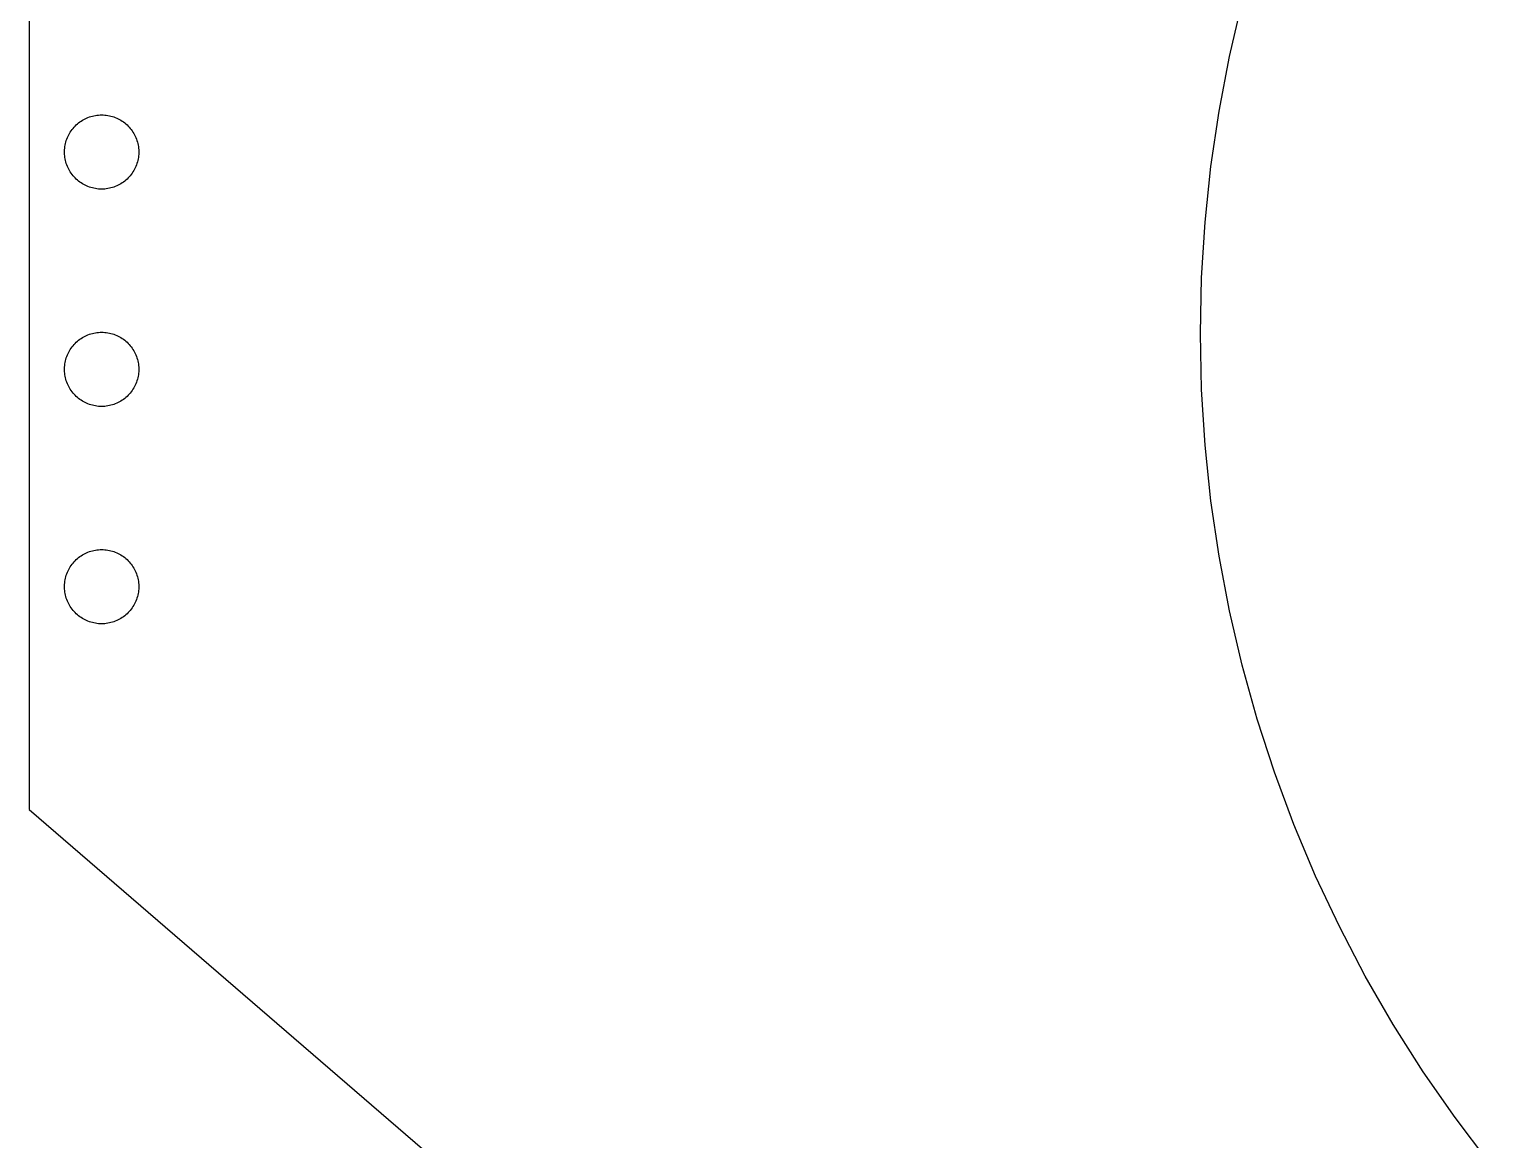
# Model space of a CAD drawing. Header units: metres. Extents: x -5.44 to 3.88, y -4.24 to 5.56.
# Drawn here: x -5.445 to -2.272, y -1.752 to 0.662 of the extents above; entities that cross this region are included whole.
import ezdxf

# ---------------------------------------------------------------- set-up
doc = ezdxf.new("R2010")
doc.units = ezdxf.units.M

msp = doc.modelspace()

# ---------------------------------------------------------------- linework, layer by layer
for p, q in [((-5.44499, 4.56599), (-5.44499, -1.034)), ((-2.83566, 0.602737), (-2.80794, 0.720947)), ((-2.85841, 0.483459), (-2.83566, 0.602737)), ((-2.87614, 0.363342), (-2.85841, 0.483459)), ((-5.35179, 0.44368), (-5.3497, 0.44632)), ((-5.3497, 0.44632), (-5.34749, 0.448883)), ((-5.34749, 0.448883), (-5.34517, 0.451355)), ((-5.34517, 0.451355), (-5.34276, 0.45372)), ((-5.34276, 0.45372), (-5.34026, 0.455978)), ((-5.34026, 0.455978), (-5.33765, 0.45813)), ((-5.33765, 0.45813), (-5.33495, 0.460175)), ((-5.33495, 0.460175), (-5.33217, 0.462097)), ((-5.33217, 0.462097), (-5.32932, 0.463913)), ((-5.32932, 0.463913), (-5.3264, 0.465607)), ((-5.3264, 0.465607), (-5.32339, 0.467178)), ((-5.32339, 0.467178), (-5.32034, 0.468613)), ((-5.32034, 0.468613), (-5.31723, 0.469925)), ((-5.31723, 0.469925), (-5.31406, 0.4711)), ((-5.31406, 0.4711), (-5.31084, 0.472137)), ((-5.31084, 0.472137), (-5.30759, 0.473053)), ((-5.30759, 0.473053), (-5.30429, 0.473831)), ((-5.30429, 0.473831), (-5.30096, 0.474457)), ((-5.30096, 0.474457), (-5.29762, 0.47496)), ((-5.29762, 0.47496), (-5.29427, 0.475311)), ((-5.29427, 0.475311), (-5.29089, 0.475525)), ((-5.29089, 0.475525), (-5.28751, 0.475586)), ((-5.28751, 0.475586), (-5.28413, 0.475525)), ((-5.28413, 0.475525), (-5.28076, 0.475311)), ((-5.28076, 0.475311), (-5.2774, 0.47496)), ((-5.2774, 0.47496), (-5.27405, 0.474457)), ((-5.27405, 0.474457), (-5.27074, 0.473831)), ((-5.27074, 0.473831), (-5.26744, 0.473053)), ((-5.26744, 0.473053), (-5.26419, 0.472137)), ((-5.26419, 0.472137), (-5.26097, 0.4711)), ((-5.26097, 0.4711), (-5.2578, 0.469925)), ((-5.2578, 0.469925), (-5.25468, 0.468613)), ((-5.25468, 0.468613), (-5.25163, 0.467178)), ((-5.25163, 0.467178), (-5.24863, 0.465607)), ((-5.24863, 0.465607), (-5.2457, 0.463913)), ((-5.2457, 0.463913), (-5.24284, 0.462097)), ((-5.24284, 0.462097), (-5.24007, 0.460175)), ((-5.24007, 0.460175), (-5.23738, 0.45813)), ((-5.23738, 0.45813), (-5.23477, 0.455978)), ((-5.23477, 0.455978), (-5.23227, 0.45372)), ((-5.23227, 0.45372), (-5.22984, 0.451355)), ((-5.22984, 0.451355), (-5.22754, 0.448883)), ((-5.22754, 0.448883), (-5.22533, 0.44632)), ((-5.22533, 0.44632), (-5.22322, 0.44368)), ((-5.36679, 0.410004), (-5.36609, 0.413315)), ((-5.36609, 0.413315), (-5.36525, 0.41658)), ((-5.36525, 0.41658), (-5.36427, 0.419815)), ((-5.36427, 0.419815), (-5.36316, 0.423019)), ((-5.36316, 0.423019), (-5.36191, 0.426163)), ((-5.36191, 0.426163), (-5.36053, 0.429245)), ((-5.36053, 0.429245), (-5.35904, 0.432266)), ((-5.35904, 0.432266), (-5.35741, 0.435242)), ((-5.35741, 0.435242), (-5.35565, 0.438126)), ((-5.35565, 0.438126), (-5.35379, 0.440948)), ((-5.35379, 0.440948), (-5.35179, 0.44368)), ((-5.22322, 0.44368), (-5.22124, 0.440948)), ((-5.22124, 0.440948), (-5.21938, 0.438126)), ((-5.21938, 0.438126), (-5.21762, 0.435242)), ((-5.21762, 0.435242), (-5.21599, 0.432266)), ((-5.21599, 0.432266), (-5.21449, 0.429245)), ((-5.21449, 0.429245), (-5.2131, 0.426163)), ((-5.2131, 0.426163), (-5.21187, 0.423019)), ((-5.21187, 0.423019), (-5.21075, 0.419815)), ((-5.21075, 0.419815), (-5.20978, 0.41658)), ((-5.20978, 0.41658), (-5.20894, 0.413315)), ((-5.20894, 0.413315), (-5.20824, 0.410004)), ((-5.36821, 0.396576), (-5.36806, 0.399948)), ((-5.36821, 0.393188), (-5.36821, 0.396576)), ((-5.36806, 0.389816), (-5.36821, 0.393188)), ((-5.36806, 0.399948), (-5.36778, 0.40332)), ((-5.36778, 0.386444), (-5.36806, 0.389816)), ((-5.36778, 0.40332), (-5.36736, 0.406677)), ((-5.36736, 0.383087), (-5.36778, 0.386444)), ((-5.36736, 0.406677), (-5.36679, 0.410004)), ((-5.36679, 0.379761), (-5.36736, 0.383087)), ((-5.20824, 0.410004), (-5.20767, 0.406677)), ((-5.20767, 0.383087), (-5.20824, 0.379761)), ((-5.20767, 0.406677), (-5.20724, 0.40332)), ((-5.20724, 0.386444), (-5.20767, 0.383087)), ((-5.20724, 0.40332), (-5.20697, 0.399948)), ((-5.20697, 0.389816), (-5.20724, 0.386444)), ((-5.20697, 0.399948), (-5.20682, 0.396576)), ((-5.20682, 0.393188), (-5.20697, 0.389816)), ((-5.20682, 0.396576), (-5.20682, 0.393188)), ((-5.36609, 0.37645), (-5.36679, 0.379761)), ((-5.36525, 0.373184), (-5.36609, 0.37645)), ((-5.36427, 0.369934), (-5.36525, 0.373184)), ((-5.36316, 0.366745), (-5.36427, 0.369934)), ((-5.36191, 0.363602), (-5.36316, 0.366745)), ((-5.36053, 0.360519), (-5.36191, 0.363602)), ((-5.35904, 0.357483), (-5.36053, 0.360519)), ((-5.35741, 0.354523), (-5.35904, 0.357483)), ((-5.35565, 0.351639), (-5.35741, 0.354523)), ((-5.35379, 0.348816), (-5.35565, 0.351639)), ((-5.21938, 0.351639), (-5.22124, 0.348816)), ((-5.21762, 0.354523), (-5.21938, 0.351639)), ((-5.21599, 0.357483), (-5.21762, 0.354523)), ((-5.21449, 0.360519), (-5.21599, 0.357483)), ((-5.2131, 0.363602), (-5.21449, 0.360519)), ((-5.21187, 0.366745), (-5.2131, 0.363602)), ((-5.21075, 0.369934), (-5.21187, 0.366745)), ((-5.20978, 0.373184), (-5.21075, 0.369934)), ((-5.20894, 0.37645), (-5.20978, 0.373184)), ((-5.20824, 0.379761), (-5.20894, 0.37645)), ((-2.88884, 0.242569), (-2.87614, 0.363342)), ((-5.35179, 0.346085), (-5.35379, 0.348816)), ((-5.3497, 0.34343), (-5.35179, 0.346085)), ((-5.34749, 0.340881), (-5.3497, 0.34343)), ((-5.34517, 0.338409), (-5.34749, 0.340881)), ((-5.34276, 0.336044), (-5.34517, 0.338409)), ((-5.34026, 0.333786), (-5.34276, 0.336044)), ((-5.33765, 0.331635), (-5.34026, 0.333786)), ((-5.33495, 0.32959), (-5.33765, 0.331635)), ((-5.33217, 0.327652), (-5.33495, 0.32959)), ((-5.32932, 0.325851), (-5.33217, 0.327652)), ((-5.3264, 0.324158), (-5.32932, 0.325851)), ((-5.32339, 0.322586), (-5.3264, 0.324158)), ((-5.32034, 0.321152), (-5.32339, 0.322586)), ((-5.31723, 0.319839), (-5.32034, 0.321152)), ((-5.31406, 0.318665), (-5.31723, 0.319839)), ((-5.31084, 0.317612), (-5.31406, 0.318665)), ((-5.30759, 0.316711), (-5.31084, 0.317612)), ((-5.26419, 0.317612), (-5.26744, 0.316711)), ((-5.26097, 0.318665), (-5.26419, 0.317612)), ((-5.2578, 0.319839), (-5.26097, 0.318665)), ((-5.25468, 0.321152), (-5.2578, 0.319839)), ((-5.25163, 0.322586), (-5.25468, 0.321152)), ((-5.24863, 0.324158), (-5.25163, 0.322586)), ((-5.2457, 0.325851), (-5.24863, 0.324158)), ((-5.24284, 0.327652), (-5.2457, 0.325851)), ((-5.24007, 0.32959), (-5.24284, 0.327652)), ((-5.23738, 0.331635), (-5.24007, 0.32959)), ((-5.23477, 0.333786), (-5.23738, 0.331635)), ((-5.23227, 0.336044), (-5.23477, 0.333786)), ((-5.22984, 0.338409), (-5.23227, 0.336044)), ((-5.22754, 0.340881), (-5.22984, 0.338409)), ((-5.22533, 0.34343), (-5.22754, 0.340881)), ((-5.22322, 0.346085), (-5.22533, 0.34343)), ((-5.22124, 0.348816), (-5.22322, 0.346085)), ((-5.30429, 0.315933), (-5.30759, 0.316711)), ((-5.30096, 0.315308), (-5.30429, 0.315933)), ((-5.29762, 0.314804), (-5.30096, 0.315308)), ((-5.29427, 0.314453), (-5.29762, 0.314804)), ((-5.29089, 0.31424), (-5.29427, 0.314453)), ((-5.28751, 0.314178), (-5.29089, 0.31424)), ((-5.28413, 0.31424), (-5.28751, 0.314178)), ((-5.28076, 0.314453), (-5.28413, 0.31424)), ((-5.2774, 0.314804), (-5.28076, 0.314453)), ((-5.27405, 0.315308), (-5.2774, 0.314804)), ((-5.27074, 0.315933), (-5.27405, 0.315308)), ((-5.26744, 0.316711), (-5.27074, 0.315933)), ((-2.89647, 0.121384), (-2.88884, 0.242569)), ((-2.899, 0), (-2.89647, 0.121384)), ((-5.31084, -0.000275), (-5.30759, 0.00061)), ((-5.30759, 0.00061), (-5.30429, 0.001389)), ((-5.30429, 0.001389), (-5.30096, 0.002014)), ((-5.30096, 0.002014), (-5.29762, 0.002518)), ((-5.29762, 0.002518), (-5.29427, 0.002869)), ((-5.29427, 0.002869), (-5.29089, 0.003082)), ((-5.29089, 0.003082), (-5.28751, 0.003143)), ((-5.28751, 0.003143), (-5.28413, 0.003082)), ((-5.28413, 0.003082), (-5.28076, 0.002869)), ((-5.28076, 0.002869), (-5.2774, 0.002518)), ((-5.2774, 0.002518), (-5.27405, 0.002014)), ((-5.27405, 0.002014), (-5.27074, 0.001389)), ((-5.27074, 0.001389), (-5.26744, 0.00061)), ((-5.26744, 0.00061), (-5.26419, -0.000275)), ((-2.89647, -0.121384), (-2.899, 0)), ((-5.35565, -0.034302), (-5.35379, -0.031479)), ((-5.35379, -0.031479), (-5.35179, -0.028748)), ((-5.35179, -0.028748), (-5.3497, -0.026093)), ((-5.3497, -0.026093), (-5.34749, -0.023544)), ((-5.34749, -0.023544), (-5.34517, -0.021072)), ((-5.34517, -0.021072), (-5.34276, -0.018707)), ((-5.34276, -0.018707), (-5.34026, -0.016449)), ((-5.34026, -0.016449), (-5.33765, -0.014297)), ((-5.33765, -0.014297), (-5.33495, -0.012253)), ((-5.33495, -0.012253), (-5.33217, -0.010315)), ((-5.33217, -0.010315), (-5.32932, -0.008514)), ((-5.32932, -0.008514), (-5.3264, -0.006821)), ((-5.3264, -0.006821), (-5.32339, -0.005249)), ((-5.32339, -0.005249), (-5.32034, -0.003815)), ((-5.32034, -0.003815), (-5.31723, -0.002502)), ((-5.31723, -0.002502), (-5.31406, -0.001328)), ((-5.31406, -0.001328), (-5.31084, -0.000275)), ((-5.26419, -0.000275), (-5.26097, -0.001328)), ((-5.26097, -0.001328), (-5.2578, -0.002502)), ((-5.2578, -0.002502), (-5.25468, -0.003815)), ((-5.25468, -0.003815), (-5.25163, -0.005249)), ((-5.25163, -0.005249), (-5.24863, -0.006821)), ((-5.24863, -0.006821), (-5.2457, -0.008514)), ((-5.2457, -0.008514), (-5.24284, -0.010315)), ((-5.24284, -0.010315), (-5.24007, -0.012253)), ((-5.24007, -0.012253), (-5.23738, -0.014297)), ((-5.23738, -0.014297), (-5.23477, -0.016449)), ((-5.23477, -0.016449), (-5.23227, -0.018707)), ((-5.23227, -0.018707), (-5.22984, -0.021072)), ((-5.22984, -0.021072), (-5.22754, -0.023544)), ((-5.22754, -0.023544), (-5.22533, -0.026093)), ((-5.22533, -0.026093), (-5.22322, -0.028748)), ((-5.22322, -0.028748), (-5.22124, -0.031479)), ((-5.22124, -0.031479), (-5.21938, -0.034302)), ((-5.36736, -0.06575), (-5.36679, -0.062424)), ((-5.36679, -0.062424), (-5.36609, -0.059112)), ((-5.36609, -0.059112), (-5.36525, -0.055847)), ((-5.36525, -0.055847), (-5.36427, -0.052597)), ((-5.36427, -0.052597), (-5.36316, -0.049408)), ((-5.36316, -0.049408), (-5.36191, -0.046265)), ((-5.36191, -0.046265), (-5.36053, -0.043182)), ((-5.36053, -0.043182), (-5.35904, -0.040146)), ((-5.35904, -0.040146), (-5.35741, -0.037186)), ((-5.35741, -0.037186), (-5.35565, -0.034302)), ((-5.21938, -0.034302), (-5.21762, -0.037186)), ((-5.21762, -0.037186), (-5.21599, -0.040146)), ((-5.21599, -0.040146), (-5.21449, -0.043182)), ((-5.21449, -0.043182), (-5.2131, -0.046265)), ((-5.2131, -0.046265), (-5.21187, -0.049408)), ((-5.21187, -0.049408), (-5.21075, -0.052597)), ((-5.21075, -0.052597), (-5.20978, -0.055847)), ((-5.20978, -0.055847), (-5.20894, -0.059112)), ((-5.20894, -0.059112), (-5.20824, -0.062424)), ((-5.20824, -0.062424), (-5.20767, -0.06575)), ((-5.36821, -0.075851), (-5.36806, -0.072479)), ((-5.36821, -0.079239), (-5.36821, -0.075851)), ((-5.36806, -0.082611), (-5.36821, -0.079239)), ((-5.36806, -0.072479), (-5.36778, -0.069107)), ((-5.36778, -0.085983), (-5.36806, -0.082611)), ((-5.36778, -0.069107), (-5.36736, -0.06575)), ((-5.36736, -0.08934), (-5.36778, -0.085983)), ((-5.36679, -0.092667), (-5.36736, -0.08934)), ((-5.36609, -0.095978), (-5.36679, -0.092667)), ((-5.20824, -0.092667), (-5.20894, -0.095978)), ((-5.20767, -0.08934), (-5.20824, -0.092667)), ((-5.20767, -0.06575), (-5.20724, -0.069107)), ((-5.20724, -0.085983), (-5.20767, -0.08934)), ((-5.20724, -0.069107), (-5.20697, -0.072479)), ((-5.20697, -0.082611), (-5.20724, -0.085983)), ((-5.20697, -0.072479), (-5.20682, -0.075851)), ((-5.20682, -0.079239), (-5.20697, -0.082611)), ((-5.20682, -0.075851), (-5.20682, -0.079239)), ((-5.36525, -0.099243), (-5.36609, -0.095978)), ((-5.36427, -0.102478), (-5.36525, -0.099243)), ((-5.36316, -0.105682), (-5.36427, -0.102478)), ((-5.36191, -0.108826), (-5.36316, -0.105682)), ((-5.36053, -0.111908), (-5.36191, -0.108826)), ((-5.35904, -0.114944), (-5.36053, -0.111908)), ((-5.35741, -0.117905), (-5.35904, -0.114944)), ((-5.35565, -0.120789), (-5.35741, -0.117905)), ((-5.35379, -0.123611), (-5.35565, -0.120789)), ((-5.35179, -0.126343), (-5.35379, -0.123611)), ((-5.3497, -0.128998), (-5.35179, -0.126343)), ((-5.22322, -0.126343), (-5.22533, -0.128998)), ((-5.22124, -0.123611), (-5.22322, -0.126343)), ((-5.21938, -0.120789), (-5.22124, -0.123611)), ((-5.21762, -0.117905), (-5.21938, -0.120789)), ((-5.21599, -0.114944), (-5.21762, -0.117905)), ((-5.21449, -0.111908), (-5.21599, -0.114944)), ((-5.2131, -0.108826), (-5.21449, -0.111908)), ((-5.21187, -0.105682), (-5.2131, -0.108826)), ((-5.21075, -0.102478), (-5.21187, -0.105682)), ((-5.20978, -0.099243), (-5.21075, -0.102478)), ((-5.20894, -0.095978), (-5.20978, -0.099243)), ((-2.88884, -0.242569), (-2.89647, -0.121384)), ((-5.34749, -0.131546), (-5.3497, -0.128998)), ((-5.34517, -0.134018), (-5.34749, -0.131546)), ((-5.34276, -0.136383), (-5.34517, -0.134018)), ((-5.34026, -0.138641), (-5.34276, -0.136383)), ((-5.33765, -0.140793), (-5.34026, -0.138641)), ((-5.33495, -0.142838), (-5.33765, -0.140793)), ((-5.33217, -0.144775), (-5.33495, -0.142838)), ((-5.32932, -0.146576), (-5.33217, -0.144775)), ((-5.3264, -0.14827), (-5.32932, -0.146576)), ((-5.32339, -0.149841), (-5.3264, -0.14827)), ((-5.32034, -0.151276), (-5.32339, -0.149841)), ((-5.31723, -0.152588), (-5.32034, -0.151276)), ((-5.31406, -0.153763), (-5.31723, -0.152588)), ((-5.31084, -0.154816), (-5.31406, -0.153763)), ((-5.30759, -0.155716), (-5.31084, -0.154816)), ((-5.30429, -0.156494), (-5.30759, -0.155716)), ((-5.30096, -0.15712), (-5.30429, -0.156494)), ((-5.29762, -0.157623), (-5.30096, -0.15712)), ((-5.29427, -0.157974), (-5.29762, -0.157623)), ((-5.29089, -0.158188), (-5.29427, -0.157974)), ((-5.28751, -0.158249), (-5.29089, -0.158188)), ((-5.28413, -0.158188), (-5.28751, -0.158249)), ((-5.28076, -0.157974), (-5.28413, -0.158188)), ((-5.2774, -0.157623), (-5.28076, -0.157974)), ((-5.27405, -0.15712), (-5.2774, -0.157623)), ((-5.27074, -0.156494), (-5.27405, -0.15712)), ((-5.26744, -0.155716), (-5.27074, -0.156494)), ((-5.26419, -0.154816), (-5.26744, -0.155716)), ((-5.26097, -0.153763), (-5.26419, -0.154816)), ((-5.2578, -0.152588), (-5.26097, -0.153763)), ((-5.25468, -0.151276), (-5.2578, -0.152588)), ((-5.25163, -0.149841), (-5.25468, -0.151276)), ((-5.24863, -0.14827), (-5.25163, -0.149841)), ((-5.2457, -0.146576), (-5.24863, -0.14827)), ((-5.24284, -0.144775), (-5.2457, -0.146576)), ((-5.24007, -0.142838), (-5.24284, -0.144775)), ((-5.23738, -0.140793), (-5.24007, -0.142838)), ((-5.23477, -0.138641), (-5.23738, -0.140793)), ((-5.23227, -0.136383), (-5.23477, -0.138641)), ((-5.22984, -0.134018), (-5.23227, -0.136383)), ((-5.22754, -0.131546), (-5.22984, -0.134018)), ((-5.22533, -0.128998), (-5.22754, -0.131546)), ((-2.87614, -0.363342), (-2.88884, -0.242569)), ((-2.85841, -0.483459), (-2.87614, -0.363342)), ((-5.32034, -0.476257), (-5.31723, -0.474945)), ((-5.31723, -0.474945), (-5.31406, -0.47377)), ((-5.31406, -0.47377), (-5.31084, -0.472717)), ((-5.31084, -0.472717), (-5.30759, -0.471817)), ((-5.30759, -0.471817), (-5.30429, -0.471039)), ((-5.30429, -0.471039), (-5.30096, -0.470413)), ((-5.30096, -0.470413), (-5.29762, -0.46991)), ((-5.29762, -0.46991), (-5.29427, -0.469559)), ((-5.29427, -0.469559), (-5.29089, -0.469345)), ((-5.29089, -0.469345), (-5.28751, -0.469284)), ((-5.28751, -0.469284), (-5.28413, -0.469345)), ((-5.28413, -0.469345), (-5.28076, -0.469559)), ((-5.28076, -0.469559), (-5.2774, -0.46991)), ((-5.2774, -0.46991), (-5.27405, -0.470413)), ((-5.27405, -0.470413), (-5.27074, -0.471039)), ((-5.27074, -0.471039), (-5.26744, -0.471817)), ((-5.26744, -0.471817), (-5.26419, -0.472717)), ((-5.26419, -0.472717), (-5.26097, -0.47377)), ((-5.26097, -0.47377), (-5.2578, -0.474945)), ((-5.2578, -0.474945), (-5.25468, -0.476257)), ((-5.35741, -0.509628), (-5.35565, -0.506744)), ((-5.35565, -0.506744), (-5.35379, -0.503922)), ((-5.35379, -0.503922), (-5.35179, -0.50119)), ((-5.35179, -0.50119), (-5.3497, -0.498535)), ((-5.3497, -0.498535), (-5.34749, -0.495987)), ((-5.34749, -0.495987), (-5.34517, -0.493515)), ((-5.34517, -0.493515), (-5.34276, -0.49115)), ((-5.34276, -0.49115), (-5.34026, -0.488892)), ((-5.34026, -0.488892), (-5.33765, -0.48674)), ((-5.33765, -0.48674), (-5.33495, -0.484695)), ((-5.33495, -0.484695), (-5.33217, -0.482758)), ((-5.33217, -0.482758), (-5.32932, -0.480957)), ((-5.32932, -0.480957), (-5.3264, -0.479263)), ((-5.3264, -0.479263), (-5.32339, -0.477692)), ((-5.32339, -0.477692), (-5.32034, -0.476257)), ((-5.25468, -0.476257), (-5.25163, -0.477692)), ((-5.25163, -0.477692), (-5.24863, -0.479263)), ((-5.24863, -0.479263), (-5.2457, -0.480957)), ((-5.2457, -0.480957), (-5.24284, -0.482758)), ((-5.24284, -0.482758), (-5.24007, -0.484695)), ((-5.24007, -0.484695), (-5.23738, -0.48674)), ((-5.23738, -0.48674), (-5.23477, -0.488892)), ((-5.23477, -0.488892), (-5.23227, -0.49115)), ((-5.23227, -0.49115), (-5.22984, -0.493515)), ((-5.22984, -0.493515), (-5.22754, -0.495987)), ((-5.22754, -0.495987), (-5.22533, -0.498535)), ((-5.22533, -0.498535), (-5.22322, -0.50119)), ((-5.22322, -0.50119), (-5.22124, -0.503922)), ((-5.22124, -0.503922), (-5.21938, -0.506744)), ((-5.21938, -0.506744), (-5.21762, -0.509628)), ((-2.83566, -0.602737), (-2.85841, -0.483459)), ((-5.36778, -0.54155), (-5.36736, -0.538193)), ((-5.36736, -0.538193), (-5.36679, -0.534866)), ((-5.36679, -0.534866), (-5.36609, -0.531555)), ((-5.36609, -0.531555), (-5.36525, -0.528275)), ((-5.36525, -0.528275), (-5.36427, -0.52504)), ((-5.36427, -0.52504), (-5.36316, -0.521851)), ((-5.36316, -0.521851), (-5.36191, -0.518707)), ((-5.36191, -0.518707), (-5.36053, -0.515625)), ((-5.36053, -0.515625), (-5.35904, -0.512589)), ((-5.35904, -0.512589), (-5.35741, -0.509628)), ((-5.21762, -0.509628), (-5.21599, -0.512589)), ((-5.21599, -0.512589), (-5.21449, -0.515625)), ((-5.21449, -0.515625), (-5.2131, -0.518707)), ((-5.2131, -0.518707), (-5.21187, -0.521851)), ((-5.21187, -0.521851), (-5.21075, -0.52504)), ((-5.21075, -0.52504), (-5.20978, -0.528275)), ((-5.20978, -0.528275), (-5.20894, -0.531555)), ((-5.20894, -0.531555), (-5.20824, -0.534866)), ((-5.20824, -0.534866), (-5.20767, -0.538193)), ((-5.20767, -0.538193), (-5.20724, -0.54155)), ((-5.36821, -0.548294), (-5.36806, -0.544922)), ((-5.36821, -0.551682), (-5.36821, -0.548294)), ((-5.36806, -0.555054), (-5.36821, -0.551682)), ((-5.36806, -0.544922), (-5.36778, -0.54155)), ((-5.36778, -0.558426), (-5.36806, -0.555054)), ((-5.36736, -0.561768), (-5.36778, -0.558426)), ((-5.36679, -0.565109), (-5.36736, -0.561768)), ((-5.36609, -0.56842), (-5.36679, -0.565109)), ((-5.36525, -0.571686), (-5.36609, -0.56842)), ((-5.20894, -0.56842), (-5.20978, -0.571686)), ((-5.20824, -0.565109), (-5.20894, -0.56842)), ((-5.20767, -0.561768), (-5.20824, -0.565109)), ((-5.20724, -0.558426), (-5.20767, -0.561768)), ((-5.20724, -0.54155), (-5.20697, -0.544922)), ((-5.20697, -0.555054), (-5.20724, -0.558426)), ((-5.20697, -0.544922), (-5.20682, -0.548294)), ((-5.20682, -0.551682), (-5.20697, -0.555054)), ((-5.20682, -0.548294), (-5.20682, -0.551682)), ((-5.36427, -0.574921), (-5.36525, -0.571686)), ((-5.36316, -0.578125), (-5.36427, -0.574921)), ((-5.36191, -0.581268), (-5.36316, -0.578125)), ((-5.36053, -0.584351), (-5.36191, -0.581268)), ((-5.35904, -0.587372), (-5.36053, -0.584351)), ((-5.35741, -0.590332), (-5.35904, -0.587372)), ((-5.35565, -0.593231), (-5.35741, -0.590332)), ((-5.35379, -0.596054), (-5.35565, -0.593231)), ((-5.35179, -0.598785), (-5.35379, -0.596054)), ((-5.3497, -0.601425), (-5.35179, -0.598785)), ((-5.34749, -0.603989), (-5.3497, -0.601425)), ((-5.22533, -0.601425), (-5.22754, -0.603989)), ((-5.22322, -0.598785), (-5.22533, -0.601425)), ((-5.22124, -0.596054), (-5.22322, -0.598785)), ((-5.21938, -0.593231), (-5.22124, -0.596054)), ((-5.21762, -0.590332), (-5.21938, -0.593231)), ((-5.21599, -0.587372), (-5.21762, -0.590332)), ((-5.21449, -0.584351), (-5.21599, -0.587372)), ((-5.2131, -0.581268), (-5.21449, -0.584351)), ((-5.21187, -0.578125), (-5.2131, -0.581268)), ((-5.21075, -0.574921), (-5.21187, -0.578125)), ((-5.20978, -0.571686), (-5.21075, -0.574921)), ((-2.80794, -0.720947), (-2.83566, -0.602737)), ((-5.34517, -0.606461), (-5.34749, -0.603989)), ((-5.34276, -0.608826), (-5.34517, -0.606461)), ((-5.34026, -0.611084), (-5.34276, -0.608826)), ((-5.33765, -0.613235), (-5.34026, -0.611084)), ((-5.33495, -0.61528), (-5.33765, -0.613235)), ((-5.33217, -0.617203), (-5.33495, -0.61528)), ((-5.32932, -0.619019), (-5.33217, -0.617203)), ((-5.3264, -0.620712), (-5.32932, -0.619019)), ((-5.32339, -0.622284), (-5.3264, -0.620712)), ((-5.32034, -0.623718), (-5.32339, -0.622284)), ((-5.31723, -0.625031), (-5.32034, -0.623718)), ((-5.31406, -0.626205), (-5.31723, -0.625031)), ((-5.31084, -0.627243), (-5.31406, -0.626205)), ((-5.30759, -0.628159), (-5.31084, -0.627243)), ((-5.30429, -0.628937), (-5.30759, -0.628159)), ((-5.30096, -0.629562), (-5.30429, -0.628937)), ((-5.29762, -0.630051), (-5.30096, -0.629562)), ((-5.29427, -0.630417), (-5.29762, -0.630051)), ((-5.29089, -0.630615), (-5.29427, -0.630417)), ((-5.28751, -0.630692), (-5.29089, -0.630615)), ((-5.28413, -0.630615), (-5.28751, -0.630692)), ((-5.28076, -0.630417), (-5.28413, -0.630615)), ((-5.2774, -0.630051), (-5.28076, -0.630417)), ((-5.27405, -0.629562), (-5.2774, -0.630051)), ((-5.27074, -0.628937), (-5.27405, -0.629562)), ((-5.26744, -0.628159), (-5.27074, -0.628937)), ((-5.26419, -0.627243), (-5.26744, -0.628159)), ((-5.26097, -0.626205), (-5.26419, -0.627243)), ((-5.2578, -0.625031), (-5.26097, -0.626205)), ((-5.25468, -0.623718), (-5.2578, -0.625031)), ((-5.25163, -0.622284), (-5.25468, -0.623718)), ((-5.24863, -0.620712), (-5.25163, -0.622284)), ((-5.2457, -0.619019), (-5.24863, -0.620712)), ((-5.24284, -0.617203), (-5.2457, -0.619019)), ((-5.24007, -0.61528), (-5.24284, -0.617203)), ((-5.23738, -0.613235), (-5.24007, -0.61528)), ((-5.23477, -0.611084), (-5.23738, -0.613235)), ((-5.23227, -0.608826), (-5.23477, -0.611084)), ((-5.22984, -0.606461), (-5.23227, -0.608826)), ((-5.22754, -0.603989), (-5.22984, -0.606461)), ((-2.77528, -0.837906), (-2.80794, -0.720947)), ((-2.73775, -0.953384), (-2.77528, -0.837906)), ((-2.69543, -1.06718), (-2.73775, -0.953384)), ((-5.44499, -1.034), (-2.56108, -3.52103)), ((-2.64838, -1.17912), (-2.69543, -1.06718)), ((-2.59668, -1.289), (-2.64838, -1.17912)), ((-2.54042, -1.39661), (-2.59668, -1.289)), ((-2.47971, -1.50175), (-2.54042, -1.39661)), ((-2.41464, -1.60428), (-2.47971, -1.50175)), ((-2.34535, -1.70399), (-2.41464, -1.60428)), ((-2.27193, -1.8007), (-2.34535, -1.70399))]:
    msp.add_line(p, q)

doc.saveas('drawing.dxf')
